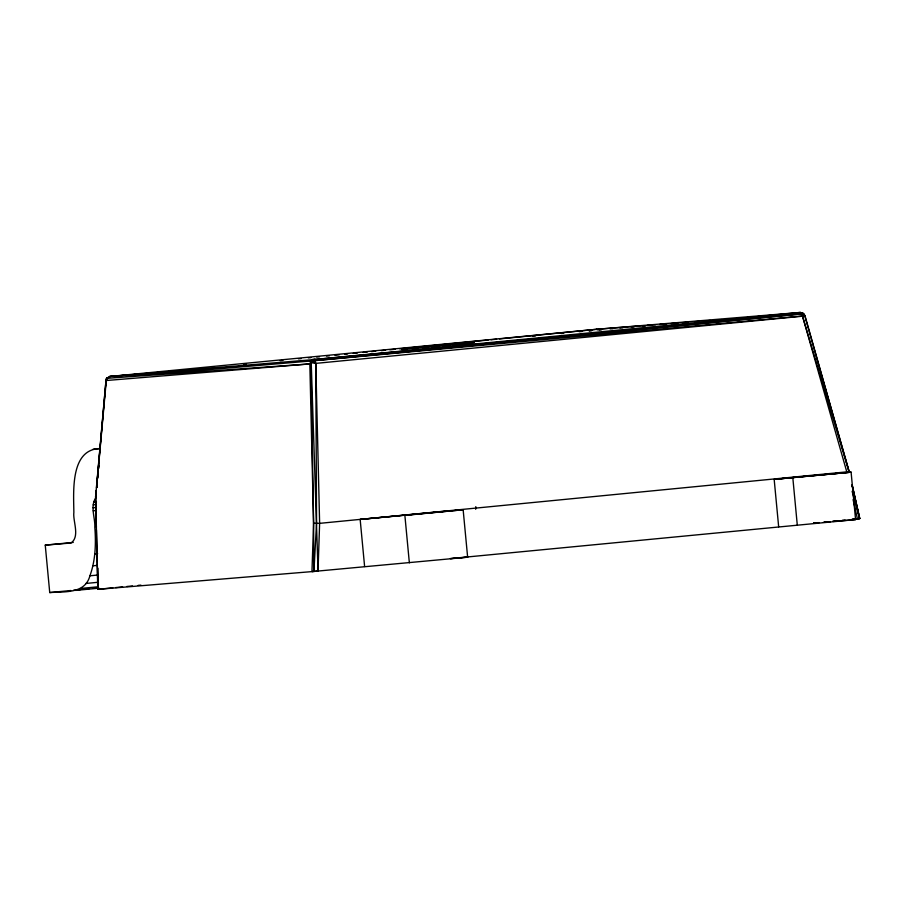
<?xml version="1.0" encoding="UTF-8"?>
<svg xmlns="http://www.w3.org/2000/svg" width="905" height="905" viewBox="0 0 905 905"><rect width="100%" height="100%" fill="white"/><g stroke="black" fill="none" stroke-linecap="round" stroke-linejoin="round"><path stroke-width="1.36" d="M364.613 566.541L360.156 519.425L463.145 509.753L467.636 557.186L311.965 571.609L313.922 571.44L313.571 523.271L319.623 523.35L849.037 471.652L804.986 315.721L803.142 313.3L800.303 312.44L313.571 359.602L310.947 360.982L313.571 523.271L311.965 571.609L97.763 589.336L96.439 529.979M801.988 316.207L804.986 315.721L803.448 313.752L800.303 312.44L596.463 329.307L109.731 376.469L105.749 380.553L309.827 363.923L311.218 362.543L313.616 362.317L315.788 363.38L316.558 522.751L313.922 571.44L318.028 571.055L319.623 523.35L315.788 363.38L314.906 360.62L313.571 359.602L109.731 376.469L106.496 378.358L96.564 487.625M73.248 542.412L45.25 545.127L49.73 592.56C64.368 591.508 85.149 594.065 89.912 575.795C95.568 560.297 96.054 543.52 94.81 527.23C95.342 517.784 89.595 505.51 96.337 497.117M475.668 509.255L475.792 506.642M108.611 377.69L106.496 378.358L105.976 380.79L95.579 496.777L95.715 497.479L96.326 490.442L95.715 497.479L96.383 527.163M96.586 487.637L105.976 380.79M95.715 497.479L96.315 491.913M96.767 487.738L97.367 482.173M97.808 477.998L98.26 473.813M98.849 468.247L99.154 465.464M801.977 316.162L804.794 315.969L803.142 313.3L800.325 313.526L803.448 313.752L802.52 316.218L846.91 472.263M313.571 523.271L309.827 363.923L310.947 360.982L804.986 315.721M313.616 362.317L314.906 360.62L803.448 313.752L804.794 315.969M318.028 571.055L311.218 362.543L314.906 360.62M100.07 448.552C70.092 449.185 73.644 491.822 73.859 512.422C72.739 521.257 80.194 536.36 71.11 542.989L45.25 545.127M852.148 484.854L859.75 518.531L851.933 519.323M100.127 589.076L97.763 589.336L112.786 587.854M852.125 491.336L859.558 518.576L852.046 485.057L859.75 518.531L857.408 518.791L853.087 499.628M312.067 359.455L314.883 359.172M414.682 348.844L417.488 348.549M423.11 347.973L427.33 347.531M431.549 347.101L437.172 346.513M442.794 345.936L447.013 345.495M452.636 344.918L455.441 344.624M462.466 343.9L465.283 343.606M444.502 511.302L360.156 519.425M243.581 364.296L246.386 364.025M280.131 360.676L282.948 360.394M298.412 358.866L301.218 358.584M308.254 357.894L311.06 357.611M316.682 357.056L319.499 356.774M326.524 356.072L329.341 355.801M334.963 355.235L339.183 354.817M344.805 354.262L347.611 353.979M353.244 353.425L357.452 353.007M363.086 352.452L367.294 352.034M371.514 351.615L375.733 351.197M381.356 350.642L385.575 350.224M389.795 349.805L395.417 349.24M399.637 348.821L488.202 340.042M491.019 339.76L496.641 339.205M499.458 338.923L596.463 329.307L644.269 325.608M404.976 348.73L407.793 348.459M413.404 347.916L417.624 347.497M421.832 347.09L427.454 346.536M431.674 346.129L437.285 345.586M440.09 345.303L447.115 344.624M449.932 344.341L455.543 343.798M462.568 343.108L465.374 342.837M532.796 336.253L535.613 335.97M560.885 333.504L563.702 333.232M579.155 331.716L581.96 331.445M309.42 361.05L315.042 360.507M93.668 502.185L96.462 501.913M93.249 504.832L96.043 504.56M93.102 507.762L95.907 507.49M93.249 510.816L96.054 510.544M463.145 509.753L404.874 515.398L409.354 562.831M778.662 526.789L774.171 479.356L851.096 472.161L855.576 519.594L450.396 558.6L467.636 557.186M94.833 553.962L97.638 553.69M92.955 565.795L97.152 565.387M89.912 575.795L98.317 574.98M85.862 583.465L98.464 582.243M81.009 588.431L97.819 586.802M49.73 592.56L70.737 590.524M73.531 590.252L80.534 589.574M83.339 589.302L88.939 588.759M93.136 588.352L98.736 587.809M75.601 590.422L98 588.25M115.602 587.583L122.639 586.893M126.858 586.485L132.492 585.942M138.114 585.399L140.931 585.128M813.572 523.033L817.679 522.638M824.534 521.97L827.272 521.71M832.747 521.178L836.865 520.782M842.34 520.251L845.078 519.979M313.571 359.602L803.448 313.752M93.068 449.231L99.969 448.665M852.702 519.119L859.75 518.531M813.629 523.067L819.217 522.604M823.414 522.264L830.405 521.687M833.211 521.45L855.576 519.594M598.816 329.827L601.633 329.601L598.816 329.839M610.094 328.911L612.911 328.685M619.959 328.119L622.776 327.882M631.226 327.203L634.043 326.977M642.505 326.286L645.322 326.06M647.075 325.381L655.514 324.737M659.734 324.409L666.759 323.866M670.978 323.538L678.003 322.995M682.223 322.666L687.845 322.225M694.882 321.682L699.101 321.354M706.126 320.811L710.346 320.483M717.371 319.94L721.59 319.612M730.03 318.956L732.846 318.741M741.274 318.085L744.091 317.87M109.731 376.469L310.947 360.982L106.496 378.358L309.827 363.923M311.218 362.543L315.788 363.38L802.52 316.218L849.037 471.652M596.463 329.307L597.413 329.94M805.179 317.316L849.116 471.381M792.825 477.817L797.305 525.251M95.579 496.777L97.955 589.291L97.932 568.204M409.207 348.459L401.458 349.33L474.31 342.418L409.207 348.459M591.791 330.517L588.974 330.811L591.791 330.483M806.378 476.188L774.171 479.356L851.096 472.161L806.378 476.188"/></g></svg>
